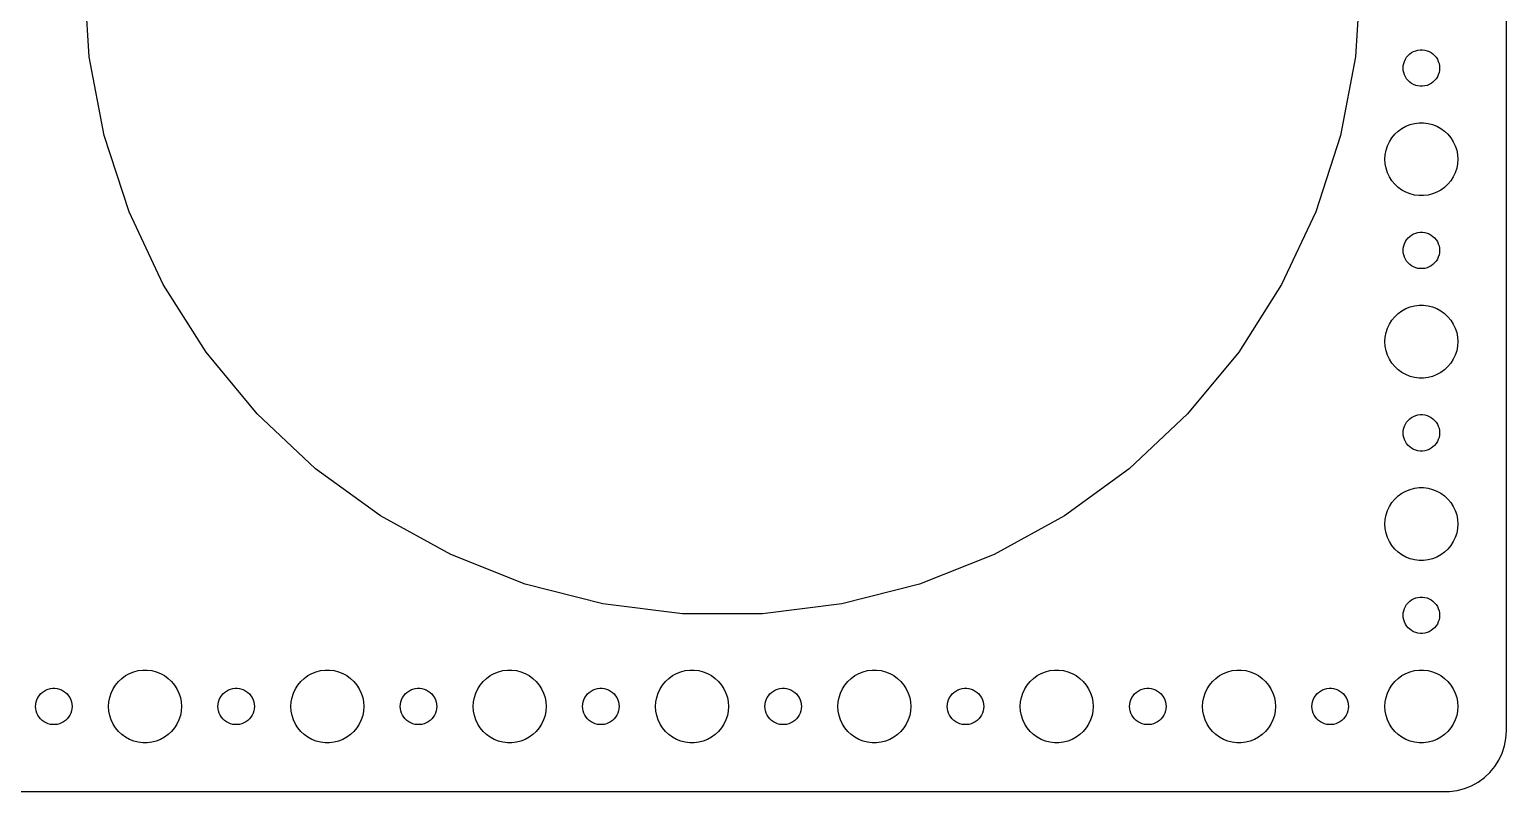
# Model space of a CAD drawing. Header units: metres. Extents: x -120 to 120, y -67 to 67.
# Drawn here: x -2 to 119.5, y -67 to -4.3 of the extents above; entities that cross this region are included whole.
import ezdxf

# ---------------------------------------------------------------- set-up
doc = ezdxf.new("R2010")
doc.units = ezdxf.units.M

msp = doc.modelspace()

# ---------------------------------------------------------------- linework, layer by layer
for p, q in [((119.5, -62), (119.5, 62)), ((2.91397, -6.57999), (2.5, 0)), ((107.5, 0), (107.086, -6.57999)), ((111.861, -6.14275), (112.036, -6.07341)), ((112.036, -6.07341), (112.219, -6.02657)), ((112.219, -6.02657), (112.406, -6.00294)), ((112.406, -6.00294), (112.594, -6.00294)), ((112.594, -6.00294), (112.781, -6.02657)), ((112.781, -6.02657), (112.964, -6.07341)), ((112.964, -6.07341), (113.139, -6.14275)), ((4.14938, -13.0562), (2.91397, -6.57999)), ((107.086, -6.57999), (105.851, -13.0562)), ((111.012, -7.312), (111.047, -7.12695)), ((111.047, -7.12695), (111.105, -6.9478)), ((111.105, -6.9478), (111.186, -6.77736)), ((111.186, -6.77736), (111.286, -6.61832)), ((111.286, -6.61832), (111.407, -6.47318)), ((111.407, -6.47318), (111.544, -6.34422)), ((111.544, -6.34422), (111.696, -6.23351)), ((111.696, -6.23351), (111.861, -6.14275)), ((113.139, -6.14275), (113.304, -6.23351)), ((113.304, -6.23351), (113.456, -6.34422)), ((113.456, -6.34422), (113.593, -6.47318)), ((113.593, -6.47318), (113.714, -6.61832)), ((113.714, -6.61832), (113.814, -6.77736)), ((113.814, -6.77736), (113.895, -6.9478)), ((113.895, -6.9478), (113.953, -7.12695)), ((113.953, -7.12695), (113.988, -7.312)), ((111, -7.5), (111.012, -7.312)), ((111.012, -7.68799), (111, -7.5)), ((111.047, -7.87303), (111.012, -7.68799)), ((111.105, -8.05219), (111.047, -7.87303)), ((111.186, -8.22263), (111.105, -8.05219)), ((111.286, -8.38167), (111.186, -8.22263)), ((111.407, -8.52681), (111.286, -8.38167)), ((113.714, -8.38167), (113.593, -8.52681)), ((113.814, -8.22263), (113.714, -8.38167)), ((113.895, -8.05219), (113.814, -8.22263)), ((113.953, -7.87303), (113.895, -8.05219)), ((113.988, -7.68799), (113.953, -7.87303)), ((113.988, -7.312), (114, -7.5)), ((114, -7.5), (113.988, -7.68799)), ((111.544, -8.65576), (111.407, -8.52681)), ((111.696, -8.76648), (111.544, -8.65576)), ((111.861, -8.85724), (111.696, -8.76648)), ((112.036, -8.92657), (111.861, -8.85724)), ((112.219, -8.97342), (112.036, -8.92657)), ((112.406, -8.99704), (112.219, -8.97342)), ((112.594, -8.99704), (112.406, -8.99704)), ((112.781, -8.97342), (112.594, -8.99704)), ((112.964, -8.92657), (112.781, -8.97342)), ((113.139, -8.85724), (112.964, -8.92657)), ((113.304, -8.76648), (113.139, -8.85724)), ((113.456, -8.65576), (113.304, -8.76648)), ((113.593, -8.52681), (113.456, -8.65576)), ((111.223, -12.2855), (111.573, -12.1468)), ((111.573, -12.1468), (111.938, -12.0531)), ((111.938, -12.0531), (112.312, -12.0059)), ((112.312, -12.0059), (112.688, -12.0059)), ((112.688, -12.0059), (113.062, -12.0531)), ((113.062, -12.0531), (113.427, -12.1468)), ((113.427, -12.1468), (113.777, -12.2855)), ((6.18672, -19.3265), (4.14938, -13.0562)), ((105.851, -13.0562), (103.813, -19.3265)), ((109.871, -13.5547), (110.073, -13.2366)), ((110.073, -13.2366), (110.313, -12.9464)), ((110.313, -12.9464), (110.588, -12.6884)), ((110.588, -12.6884), (110.893, -12.467)), ((110.893, -12.467), (111.223, -12.2855)), ((113.777, -12.2855), (114.107, -12.467)), ((114.107, -12.467), (114.412, -12.6884)), ((114.412, -12.6884), (114.687, -12.9464)), ((114.687, -12.9464), (114.927, -13.2366)), ((114.927, -13.2366), (115.129, -13.5547)), ((109.524, -14.624), (109.594, -14.2539)), ((109.594, -14.2539), (109.711, -13.8956)), ((109.711, -13.8956), (109.871, -13.5547)), ((115.129, -13.5547), (115.289, -13.8956)), ((115.289, -13.8956), (115.406, -14.2539)), ((115.406, -14.2539), (115.476, -14.624)), ((109.5, -15), (109.524, -14.624)), ((109.524, -15.376), (109.5, -15)), ((109.594, -15.7461), (109.524, -15.376)), ((109.711, -16.1044), (109.594, -15.7461)), ((115.406, -15.7461), (115.289, -16.1044)), ((115.476, -15.376), (115.406, -15.7461)), ((115.476, -14.624), (115.5, -15)), ((115.5, -15), (115.476, -15.376)), ((109.871, -16.4453), (109.711, -16.1044)), ((110.073, -16.7634), (109.871, -16.4453)), ((110.313, -17.0536), (110.073, -16.7634)), ((114.927, -16.7634), (114.687, -17.0536)), ((115.129, -16.4453), (114.927, -16.7634)), ((115.289, -16.1044), (115.129, -16.4453)), ((110.588, -17.3115), (110.313, -17.0536)), ((110.893, -17.533), (110.588, -17.3115)), ((111.223, -17.7145), (110.893, -17.533)), ((111.573, -17.8532), (111.223, -17.7145)), ((111.938, -17.9469), (111.573, -17.8532)), ((112.312, -17.9941), (111.938, -17.9469)), ((112.688, -17.9941), (112.312, -17.9941)), ((113.062, -17.9469), (112.688, -17.9941)), ((113.427, -17.8532), (113.062, -17.9469)), ((113.777, -17.7145), (113.427, -17.8532)), ((114.107, -17.533), (113.777, -17.7145)), ((114.412, -17.3115), (114.107, -17.533)), ((114.687, -17.0536), (114.412, -17.3115)), ((8.9939, -25.2921), (6.18672, -19.3265)), ((103.813, -19.3265), (101.006, -25.2921)), ((111.105, -21.9478), (111.186, -21.7774)), ((111.186, -21.7774), (111.286, -21.6183)), ((111.286, -21.6183), (111.407, -21.4732)), ((111.407, -21.4732), (111.544, -21.3442)), ((111.544, -21.3442), (111.696, -21.2335)), ((111.696, -21.2335), (111.861, -21.1427)), ((111.861, -21.1427), (112.036, -21.0734)), ((112.036, -21.0734), (112.219, -21.0266)), ((112.219, -21.0266), (112.406, -21.003)), ((112.406, -21.003), (112.594, -21.003)), ((112.594, -21.003), (112.781, -21.0266)), ((112.781, -21.0266), (112.964, -21.0734)), ((112.964, -21.0734), (113.139, -21.1427)), ((113.139, -21.1427), (113.304, -21.2335)), ((113.304, -21.2335), (113.456, -21.3442)), ((113.456, -21.3442), (113.593, -21.4732)), ((113.593, -21.4732), (113.714, -21.6183)), ((113.714, -21.6183), (113.814, -21.7774)), ((113.814, -21.7774), (113.895, -21.9478)), ((111, -22.5), (111.012, -22.312)), ((111.012, -22.688), (111, -22.5)), ((111.012, -22.312), (111.047, -22.127)), ((111.047, -22.873), (111.012, -22.688)), ((111.047, -22.127), (111.105, -21.9478)), ((111.105, -23.0522), (111.047, -22.873)), ((111.186, -23.2226), (111.105, -23.0522)), ((113.895, -23.0522), (113.814, -23.2226)), ((113.895, -21.9478), (113.953, -22.127)), ((113.953, -22.873), (113.895, -23.0522)), ((113.953, -22.127), (113.988, -22.312)), ((113.988, -22.688), (113.953, -22.873)), ((113.988, -22.312), (114, -22.5)), ((114, -22.5), (113.988, -22.688)), ((111.286, -23.3817), (111.186, -23.2226)), ((111.407, -23.5268), (111.286, -23.3817)), ((111.544, -23.6558), (111.407, -23.5268)), ((111.696, -23.7665), (111.544, -23.6558)), ((111.861, -23.8572), (111.696, -23.7665)), ((112.036, -23.9266), (111.861, -23.8572)), ((112.219, -23.9734), (112.036, -23.9266)), ((112.406, -23.997), (112.219, -23.9734)), ((112.594, -23.997), (112.406, -23.997)), ((112.781, -23.9734), (112.594, -23.997)), ((112.964, -23.9266), (112.781, -23.9734)), ((113.139, -23.8572), (112.964, -23.9266)), ((113.304, -23.7665), (113.139, -23.8572)), ((113.456, -23.6558), (113.304, -23.7665)), ((113.593, -23.5268), (113.456, -23.6558)), ((113.714, -23.3817), (113.593, -23.5268)), ((113.814, -23.2226), (113.714, -23.3817)), ((12.5266, -30.8587), (8.9939, -25.2921)), ((101.006, -25.2921), (97.4734, -30.8587)), ((110.313, -27.9464), (110.588, -27.6884)), ((110.588, -27.6884), (110.893, -27.467)), ((110.893, -27.467), (111.223, -27.2855)), ((111.223, -27.2855), (111.573, -27.1468)), ((111.573, -27.1468), (111.938, -27.0531)), ((111.938, -27.0531), (112.312, -27.0059)), ((112.312, -27.0059), (112.688, -27.0059)), ((112.688, -27.0059), (113.062, -27.0531)), ((113.062, -27.0531), (113.427, -27.1468)), ((113.427, -27.1468), (113.777, -27.2855)), ((113.777, -27.2855), (114.107, -27.467)), ((114.107, -27.467), (114.412, -27.6884)), ((114.412, -27.6884), (114.687, -27.9464)), ((109.594, -29.2539), (109.711, -28.8956)), ((109.711, -28.8956), (109.871, -28.5547)), ((109.871, -28.5547), (110.073, -28.2366)), ((110.073, -28.2366), (110.313, -27.9464)), ((114.687, -27.9464), (114.927, -28.2366)), ((114.927, -28.2366), (115.129, -28.5547)), ((115.129, -28.5547), (115.289, -28.8956)), ((115.289, -28.8956), (115.406, -29.2539)), ((109.5, -30), (109.524, -29.624)), ((109.524, -30.376), (109.5, -30)), ((109.524, -29.624), (109.594, -29.2539)), ((115.406, -29.2539), (115.476, -29.624)), ((115.476, -29.624), (115.5, -30)), ((115.5, -30), (115.476, -30.376)), ((16.7291, -35.9387), (12.5266, -30.8587)), ((97.4734, -30.8587), (93.2708, -35.9387)), ((109.594, -30.7461), (109.524, -30.376)), ((109.711, -31.1044), (109.594, -30.7461)), ((109.871, -31.4453), (109.711, -31.1044)), ((110.073, -31.7634), (109.871, -31.4453)), ((115.129, -31.4453), (114.927, -31.7634)), ((115.289, -31.1044), (115.129, -31.4453)), ((115.406, -30.7461), (115.289, -31.1044)), ((115.476, -30.376), (115.406, -30.7461)), ((110.313, -32.0536), (110.073, -31.7634)), ((110.588, -32.3115), (110.313, -32.0536)), ((110.893, -32.533), (110.588, -32.3115)), ((111.223, -32.7145), (110.893, -32.533)), ((111.573, -32.8532), (111.223, -32.7145)), ((113.777, -32.7145), (113.427, -32.8532)), ((114.107, -32.533), (113.777, -32.7145)), ((114.412, -32.3115), (114.107, -32.533)), ((114.687, -32.0536), (114.412, -32.3115)), ((114.927, -31.7634), (114.687, -32.0536)), ((111.938, -32.9469), (111.573, -32.8532)), ((112.312, -32.9941), (111.938, -32.9469)), ((112.688, -32.9941), (112.312, -32.9941)), ((113.062, -32.9469), (112.688, -32.9941)), ((113.427, -32.8532), (113.062, -32.9469)), ((21.5352, -40.4519), (16.7291, -35.9387)), ((93.2708, -35.9387), (88.4648, -40.4519)), ((111.407, -36.4732), (111.544, -36.3442)), ((111.544, -36.3442), (111.696, -36.2335)), ((111.696, -36.2335), (111.861, -36.1428)), ((111.861, -36.1428), (112.036, -36.0734)), ((112.036, -36.0734), (112.219, -36.0266)), ((112.219, -36.0266), (112.406, -36.003)), ((112.406, -36.003), (112.594, -36.003)), ((112.594, -36.003), (112.781, -36.0266)), ((112.781, -36.0266), (112.964, -36.0734)), ((112.964, -36.0734), (113.139, -36.1428)), ((113.139, -36.1428), (113.304, -36.2335)), ((113.304, -36.2335), (113.456, -36.3442)), ((113.456, -36.3442), (113.593, -36.4732)), ((111, -37.5), (111.012, -37.312)), ((111.012, -37.688), (111, -37.5)), ((111.012, -37.312), (111.047, -37.127)), ((111.047, -37.127), (111.105, -36.9478)), ((111.105, -36.9478), (111.186, -36.7774)), ((111.186, -36.7774), (111.286, -36.6183)), ((111.286, -36.6183), (111.407, -36.4732)), ((113.593, -36.4732), (113.714, -36.6183)), ((113.714, -36.6183), (113.814, -36.7774)), ((113.814, -36.7774), (113.895, -36.9478)), ((113.895, -36.9478), (113.953, -37.127)), ((113.953, -37.127), (113.988, -37.312)), ((113.988, -37.312), (114, -37.5)), ((114, -37.5), (113.988, -37.688)), ((111.047, -37.873), (111.012, -37.688)), ((111.105, -38.0522), (111.047, -37.873)), ((111.186, -38.2226), (111.105, -38.0522)), ((111.286, -38.3817), (111.186, -38.2226)), ((111.407, -38.5268), (111.286, -38.3817)), ((111.544, -38.6558), (111.407, -38.5268)), ((111.696, -38.7665), (111.544, -38.6558)), ((111.861, -38.8572), (111.696, -38.7665)), ((112.036, -38.9266), (111.861, -38.8572)), ((113.139, -38.8572), (112.964, -38.9266)), ((113.304, -38.7665), (113.139, -38.8572)), ((113.456, -38.6558), (113.304, -38.7665)), ((113.593, -38.5268), (113.456, -38.6558)), ((113.714, -38.3817), (113.593, -38.5268)), ((113.814, -38.2226), (113.714, -38.3817)), ((113.895, -38.0522), (113.814, -38.2226)), ((113.953, -37.873), (113.895, -38.0522)), ((113.988, -37.688), (113.953, -37.873)), ((112.219, -38.9734), (112.036, -38.9266)), ((112.406, -38.997), (112.219, -38.9734)), ((112.594, -38.997), (112.406, -38.997)), ((112.781, -38.9734), (112.594, -38.997)), ((112.964, -38.9266), (112.781, -38.9734)), ((26.8691, -44.3272), (21.5352, -40.4519)), ((88.4648, -40.4519), (83.1309, -44.3272)), ((110.588, -42.6885), (110.893, -42.467)), ((110.893, -42.467), (111.223, -42.2855)), ((111.223, -42.2855), (111.573, -42.1468)), ((111.573, -42.1468), (111.938, -42.0531)), ((111.938, -42.0531), (112.312, -42.0059)), ((112.312, -42.0059), (112.688, -42.0059)), ((112.688, -42.0059), (113.062, -42.0531)), ((113.062, -42.0531), (113.427, -42.1468)), ((113.427, -42.1468), (113.777, -42.2855)), ((113.777, -42.2855), (114.107, -42.467)), ((114.107, -42.467), (114.412, -42.6885)), ((109.711, -43.8956), (109.871, -43.5547)), ((109.871, -43.5547), (110.073, -43.2366)), ((110.073, -43.2366), (110.313, -42.9464)), ((110.313, -42.9464), (110.588, -42.6885)), ((114.412, -42.6885), (114.687, -42.9464)), ((114.687, -42.9464), (114.927, -43.2366)), ((114.927, -43.2366), (115.129, -43.5547)), ((115.129, -43.5547), (115.289, -43.8956)), ((32.6466, -47.5034), (26.8691, -44.3272)), ((83.1309, -44.3272), (77.3534, -47.5034)), ((109.5, -45), (109.524, -44.624)), ((109.524, -44.624), (109.594, -44.2539)), ((109.594, -44.2539), (109.711, -43.8956)), ((115.289, -43.8956), (115.406, -44.2539)), ((115.406, -44.2539), (115.476, -44.624)), ((115.476, -44.624), (115.5, -45)), ((109.524, -45.376), (109.5, -45)), ((109.594, -45.7461), (109.524, -45.376)), ((109.711, -46.1044), (109.594, -45.7461)), ((109.871, -46.4453), (109.711, -46.1044)), ((115.289, -46.1044), (115.129, -46.4453)), ((115.406, -45.7461), (115.289, -46.1044)), ((115.476, -45.376), (115.406, -45.7461)), ((115.5, -45), (115.476, -45.376)), ((110.073, -46.7634), (109.871, -46.4453)), ((110.313, -47.0536), (110.073, -46.7634)), ((110.588, -47.3115), (110.313, -47.0536)), ((110.893, -47.533), (110.588, -47.3115)), ((114.412, -47.3115), (114.107, -47.533)), ((114.687, -47.0536), (114.412, -47.3115)), ((114.927, -46.7634), (114.687, -47.0536)), ((115.129, -46.4453), (114.927, -46.7634)), ((38.7766, -49.9305), (32.6466, -47.5034)), ((77.3534, -47.5034), (71.2234, -49.9305)), ((111.223, -47.7145), (110.893, -47.533)), ((111.573, -47.8532), (111.223, -47.7145)), ((111.938, -47.9469), (111.573, -47.8532)), ((112.312, -47.9941), (111.938, -47.9469)), ((112.688, -47.9941), (112.312, -47.9941)), ((113.062, -47.9469), (112.688, -47.9941)), ((113.427, -47.8532), (113.062, -47.9469)), ((113.777, -47.7145), (113.427, -47.8532)), ((114.107, -47.533), (113.777, -47.7145)), ((45.1625, -51.5701), (38.7766, -49.9305)), ((71.2234, -49.9305), (64.8375, -51.5701)), ((112.036, -51.0734), (112.219, -51.0266)), ((112.219, -51.0266), (112.406, -51.003)), ((112.406, -51.003), (112.594, -51.003)), ((112.594, -51.003), (112.781, -51.0266)), ((112.781, -51.0266), (112.964, -51.0734)), ((51.7035, -52.3964), (45.1625, -51.5701)), ((64.8375, -51.5701), (58.2965, -52.3964)), ((111.012, -52.312), (111.047, -52.127)), ((111.047, -52.127), (111.105, -51.9478)), ((111.105, -51.9478), (111.186, -51.7774)), ((111.186, -51.7774), (111.286, -51.6183)), ((111.286, -51.6183), (111.407, -51.4732)), ((111.407, -51.4732), (111.544, -51.3442)), ((111.544, -51.3442), (111.696, -51.2335)), ((111.696, -51.2335), (111.861, -51.1428)), ((111.861, -51.1428), (112.036, -51.0734)), ((112.964, -51.0734), (113.139, -51.1428)), ((113.139, -51.1428), (113.304, -51.2335)), ((113.304, -51.2335), (113.456, -51.3442)), ((113.456, -51.3442), (113.593, -51.4732)), ((113.593, -51.4732), (113.714, -51.6183)), ((113.714, -51.6183), (113.814, -51.7774)), ((113.814, -51.7774), (113.895, -51.9478)), ((113.895, -51.9478), (113.953, -52.127)), ((113.953, -52.127), (113.988, -52.312)), ((58.2965, -52.3964), (51.7035, -52.3964)), ((111, -52.5), (111.012, -52.312)), ((111.012, -52.688), (111, -52.5)), ((111.047, -52.873), (111.012, -52.688)), ((111.105, -53.0522), (111.047, -52.873)), ((111.186, -53.2226), (111.105, -53.0522)), ((111.286, -53.3817), (111.186, -53.2226)), ((111.407, -53.5268), (111.286, -53.3817)), ((113.714, -53.3817), (113.593, -53.5268)), ((113.814, -53.2226), (113.714, -53.3817)), ((113.895, -53.0522), (113.814, -53.2226)), ((113.953, -52.873), (113.895, -53.0522)), ((113.988, -52.688), (113.953, -52.873)), ((113.988, -52.312), (114, -52.5)), ((114, -52.5), (113.988, -52.688)), ((111.544, -53.6558), (111.407, -53.5268)), ((111.696, -53.7665), (111.544, -53.6558)), ((111.861, -53.8572), (111.696, -53.7665)), ((112.036, -53.9266), (111.861, -53.8572)), ((112.219, -53.9734), (112.036, -53.9266)), ((112.406, -53.997), (112.219, -53.9734)), ((112.594, -53.997), (112.406, -53.997)), ((112.781, -53.9734), (112.594, -53.997)), ((112.964, -53.9266), (112.781, -53.9734)), ((113.139, -53.8572), (112.964, -53.9266)), ((113.304, -53.7665), (113.139, -53.8572)), ((113.456, -53.6558), (113.304, -53.7665)), ((113.593, -53.5268), (113.456, -53.6558)), ((6.57294, -57.1468), (6.93785, -57.0531)), ((6.93785, -57.0531), (7.31161, -57.0059)), ((7.31161, -57.0059), (7.68837, -57.0059)), ((7.68837, -57.0059), (8.06213, -57.0531)), ((8.06213, -57.0531), (8.42705, -57.1468)), ((21.5729, -57.1468), (21.9379, -57.0531)), ((21.9379, -57.0531), (22.3116, -57.0059)), ((22.3116, -57.0059), (22.6884, -57.0059)), ((22.6884, -57.0059), (23.0621, -57.0531)), ((23.0621, -57.0531), (23.427, -57.1468)), ((36.5729, -57.1468), (36.9379, -57.0531)), ((36.9379, -57.0531), (37.3116, -57.0059)), ((37.3116, -57.0059), (37.6884, -57.0059)), ((37.6884, -57.0059), (38.0621, -57.0531)), ((38.0621, -57.0531), (38.427, -57.1468)), ((51.5729, -57.1468), (51.9379, -57.0531)), ((51.9379, -57.0531), (52.3116, -57.0059)), ((52.3116, -57.0059), (52.6884, -57.0059)), ((52.6884, -57.0059), (53.0621, -57.0531)), ((53.0621, -57.0531), (53.427, -57.1468)), ((66.573, -57.1468), (66.9379, -57.0531)), ((66.9379, -57.0531), (67.3116, -57.0059)), ((67.3116, -57.0059), (67.6884, -57.0059)), ((67.6884, -57.0059), (68.0621, -57.0531)), ((68.0621, -57.0531), (68.427, -57.1468)), ((81.573, -57.1468), (81.9379, -57.0531)), ((81.9379, -57.0531), (82.3116, -57.0059)), ((82.3116, -57.0059), (82.6884, -57.0059)), ((82.6884, -57.0059), (83.0621, -57.0531)), ((83.0621, -57.0531), (83.427, -57.1468)), ((96.573, -57.1468), (96.9379, -57.0531)), ((96.9379, -57.0531), (97.3116, -57.0059)), ((97.3116, -57.0059), (97.6884, -57.0059)), ((97.6884, -57.0059), (98.0621, -57.0531)), ((98.0621, -57.0531), (98.427, -57.1468)), ((111.573, -57.1468), (111.938, -57.0531)), ((111.938, -57.0531), (112.312, -57.0059)), ((112.312, -57.0059), (112.688, -57.0059)), ((112.688, -57.0059), (113.062, -57.0531)), ((113.062, -57.0531), (113.427, -57.1468)), ((4.87108, -58.5547), (5.07294, -58.2366)), ((5.07294, -58.2366), (5.31308, -57.9464)), ((5.31308, -57.9464), (5.58772, -57.6885)), ((5.58772, -57.6885), (5.89252, -57.467)), ((5.89252, -57.467), (6.22266, -57.2855)), ((6.22266, -57.2855), (6.57294, -57.1468)), ((8.42705, -57.1468), (8.77733, -57.2855)), ((8.77733, -57.2855), (9.10747, -57.467)), ((9.10747, -57.467), (9.41226, -57.6885)), ((9.41226, -57.6885), (9.6869, -57.9464)), ((9.6869, -57.9464), (9.92705, -58.2366)), ((9.92705, -58.2366), (10.1289, -58.5547)), ((19.8711, -58.5547), (20.0729, -58.2366)), ((20.0729, -58.2366), (20.3131, -57.9464)), ((20.3131, -57.9464), (20.5877, -57.6885)), ((20.5877, -57.6885), (20.8925, -57.467)), ((20.8925, -57.467), (21.2227, -57.2855)), ((21.2227, -57.2855), (21.5729, -57.1468)), ((23.427, -57.1468), (23.7773, -57.2855)), ((23.7773, -57.2855), (24.1075, -57.467)), ((24.1075, -57.467), (24.4123, -57.6885)), ((24.4123, -57.6885), (24.6869, -57.9464)), ((24.6869, -57.9464), (24.927, -58.2366)), ((24.927, -58.2366), (25.1289, -58.5547)), ((34.8711, -58.5547), (35.0729, -58.2366)), ((35.0729, -58.2366), (35.3131, -57.9464)), ((35.3131, -57.9464), (35.5877, -57.6885)), ((35.5877, -57.6885), (35.8925, -57.467)), ((35.8925, -57.467), (36.2227, -57.2855)), ((36.2227, -57.2855), (36.5729, -57.1468)), ((38.427, -57.1468), (38.7773, -57.2855)), ((38.7773, -57.2855), (39.1075, -57.467)), ((39.1075, -57.467), (39.4123, -57.6885)), ((39.4123, -57.6885), (39.6869, -57.9464)), ((39.6869, -57.9464), (39.927, -58.2366)), ((39.927, -58.2366), (40.1289, -58.5547)), ((49.8711, -58.5547), (50.0729, -58.2366)), ((50.0729, -58.2366), (50.3131, -57.9464)), ((50.3131, -57.9464), (50.5877, -57.6885)), ((50.5877, -57.6885), (50.8925, -57.467)), ((50.8925, -57.467), (51.2227, -57.2855)), ((51.2227, -57.2855), (51.5729, -57.1468)), ((53.427, -57.1468), (53.7773, -57.2855)), ((53.7773, -57.2855), (54.1075, -57.467)), ((54.1075, -57.467), (54.4123, -57.6885)), ((54.4123, -57.6885), (54.6869, -57.9464)), ((54.6869, -57.9464), (54.927, -58.2366)), ((54.927, -58.2366), (55.1289, -58.5547)), ((64.8711, -58.5547), (65.073, -58.2366)), ((65.073, -58.2366), (65.3131, -57.9464)), ((65.3131, -57.9464), (65.5877, -57.6885)), ((65.5877, -57.6885), (65.8925, -57.467)), ((65.8925, -57.467), (66.2227, -57.2855)), ((66.2227, -57.2855), (66.573, -57.1468)), ((68.427, -57.1468), (68.7773, -57.2855)), ((68.7773, -57.2855), (69.1075, -57.467)), ((69.1075, -57.467), (69.4123, -57.6885)), ((69.4123, -57.6885), (69.6869, -57.9464)), ((69.6869, -57.9464), (69.927, -58.2366)), ((69.927, -58.2366), (70.1289, -58.5547)), ((79.8711, -58.5547), (80.073, -58.2366)), ((80.073, -58.2366), (80.3131, -57.9464)), ((80.3131, -57.9464), (80.5877, -57.6885)), ((80.5877, -57.6885), (80.8925, -57.467)), ((80.8925, -57.467), (81.2227, -57.2855)), ((81.2227, -57.2855), (81.573, -57.1468)), ((83.427, -57.1468), (83.7773, -57.2855)), ((83.7773, -57.2855), (84.1075, -57.467)), ((84.1075, -57.467), (84.4123, -57.6885)), ((84.4123, -57.6885), (84.6869, -57.9464)), ((84.6869, -57.9464), (84.927, -58.2366)), ((84.927, -58.2366), (85.1289, -58.5547)), ((94.8711, -58.5547), (95.073, -58.2366)), ((95.073, -58.2366), (95.3131, -57.9464)), ((95.3131, -57.9464), (95.5877, -57.6885)), ((95.5877, -57.6885), (95.8925, -57.467)), ((95.8925, -57.467), (96.2227, -57.2855)), ((96.2227, -57.2855), (96.573, -57.1468)), ((98.427, -57.1468), (98.7773, -57.2855)), ((98.7773, -57.2855), (99.1075, -57.467)), ((99.1075, -57.467), (99.4123, -57.6885)), ((99.4123, -57.6885), (99.6869, -57.9464)), ((99.6869, -57.9464), (99.927, -58.2366)), ((99.927, -58.2366), (100.129, -58.5547)), ((109.871, -58.5547), (110.073, -58.2366)), ((110.073, -58.2366), (110.313, -57.9464)), ((110.313, -57.9464), (110.588, -57.6885)), ((110.588, -57.6885), (110.893, -57.467)), ((110.893, -57.467), (111.223, -57.2855)), ((111.223, -57.2855), (111.573, -57.1468)), ((113.427, -57.1468), (113.777, -57.2855)), ((113.777, -57.2855), (114.107, -57.467)), ((114.107, -57.467), (114.412, -57.6885)), ((114.412, -57.6885), (114.687, -57.9464)), ((114.687, -57.9464), (114.927, -58.2366)), ((114.927, -58.2366), (115.129, -58.5547)), ((-1.45287, -59.627), (-1.39465, -59.4478)), ((-1.39465, -59.4478), (-1.31445, -59.2774)), ((-1.31445, -59.2774), (-1.21352, -59.1183)), ((-1.21352, -59.1183), (-1.09344, -58.9732)), ((-1.09344, -58.9732), (-0.95613, -58.8442)), ((-0.95613, -58.8442), (-0.80373, -58.7335)), ((-0.80373, -58.7335), (-0.63866, -58.6428)), ((-0.63866, -58.6428), (-0.46352, -58.5734)), ((-0.46352, -58.5734), (-0.28107, -58.5266)), ((-0.28107, -58.5266), (-0.09418, -58.503)), ((-0.09418, -58.503), (0.09418, -58.503)), ((0.09418, -58.503), (0.28107, -58.5266)), ((0.28107, -58.5266), (0.46352, -58.5734)), ((0.46352, -58.5734), (0.63866, -58.6428)), ((0.63866, -58.6428), (0.80373, -58.7335)), ((0.80373, -58.7335), (0.95613, -58.8442)), ((0.95613, -58.8442), (1.09344, -58.9732)), ((1.09344, -58.9732), (1.21352, -59.1183)), ((1.21352, -59.1183), (1.31445, -59.2774)), ((1.31445, -59.2774), (1.39465, -59.4478)), ((1.39465, -59.4478), (1.45287, -59.627)), ((4.52365, -59.624), (4.59424, -59.2539)), ((4.59424, -59.2539), (4.71066, -58.8956)), ((4.71066, -58.8956), (4.87108, -58.5547)), ((10.1289, -58.5547), (10.2893, -58.8956)), ((10.2893, -58.8956), (10.4057, -59.2539)), ((10.4057, -59.2539), (10.4763, -59.624)), ((13.5471, -59.627), (13.6053, -59.4478)), ((13.6053, -59.4478), (13.6855, -59.2774)), ((13.6855, -59.2774), (13.7865, -59.1183)), ((13.7865, -59.1183), (13.9065, -58.9732)), ((13.9065, -58.9732), (14.0439, -58.8442)), ((14.0439, -58.8442), (14.1963, -58.7335)), ((14.1963, -58.7335), (14.3613, -58.6428)), ((14.3613, -58.6428), (14.5365, -58.5734)), ((14.5365, -58.5734), (14.7189, -58.5266)), ((14.7189, -58.5266), (14.9058, -58.503)), ((14.9058, -58.503), (15.0942, -58.503)), ((15.0942, -58.503), (15.2811, -58.5266)), ((15.2811, -58.5266), (15.4635, -58.5734)), ((15.4635, -58.5734), (15.6387, -58.6428)), ((15.6387, -58.6428), (15.8037, -58.7335)), ((15.8037, -58.7335), (15.9561, -58.8442)), ((15.9561, -58.8442), (16.0934, -58.9732)), ((16.0934, -58.9732), (16.2135, -59.1183)), ((16.2135, -59.1183), (16.3145, -59.2774)), ((16.3145, -59.2774), (16.3947, -59.4478)), ((16.3947, -59.4478), (16.4529, -59.627)), ((19.5237, -59.624), (19.5942, -59.2539)), ((19.5942, -59.2539), (19.7107, -58.8956)), ((19.7107, -58.8956), (19.8711, -58.5547)), ((25.1289, -58.5547), (25.2893, -58.8956)), ((25.2893, -58.8956), (25.4057, -59.2539)), ((25.4057, -59.2539), (25.4763, -59.624)), ((28.5471, -59.627), (28.6053, -59.4478)), ((28.6053, -59.4478), (28.6855, -59.2774)), ((28.6855, -59.2774), (28.7865, -59.1183)), ((28.7865, -59.1183), (28.9065, -58.9732)), ((28.9065, -58.9732), (29.0439, -58.8442)), ((29.0439, -58.8442), (29.1963, -58.7335)), ((29.1963, -58.7335), (29.3613, -58.6428)), ((29.3613, -58.6428), (29.5365, -58.5734)), ((29.5365, -58.5734), (29.7189, -58.5266)), ((29.7189, -58.5266), (29.9058, -58.503)), ((29.9058, -58.503), (30.0942, -58.503)), ((30.0942, -58.503), (30.2811, -58.5266)), ((30.2811, -58.5266), (30.4635, -58.5734)), ((30.4635, -58.5734), (30.6387, -58.6428)), ((30.6387, -58.6428), (30.8037, -58.7335)), ((30.8037, -58.7335), (30.9561, -58.8442)), ((30.9561, -58.8442), (31.0934, -58.9732)), ((31.0934, -58.9732), (31.2135, -59.1183)), ((31.2135, -59.1183), (31.3145, -59.2774)), ((31.3145, -59.2774), (31.3947, -59.4478)), ((31.3947, -59.4478), (31.4529, -59.627)), ((34.5237, -59.624), (34.5942, -59.2539)), ((34.5942, -59.2539), (34.7107, -58.8956)), ((34.7107, -58.8956), (34.8711, -58.5547)), ((40.1289, -58.5547), (40.2893, -58.8956)), ((40.2893, -58.8956), (40.4057, -59.2539)), ((40.4057, -59.2539), (40.4763, -59.624)), ((43.5471, -59.627), (43.6053, -59.4478)), ((43.6053, -59.4478), (43.6855, -59.2774)), ((43.6855, -59.2774), (43.7865, -59.1183)), ((43.7865, -59.1183), (43.9065, -58.9732)), ((43.9065, -58.9732), (44.0439, -58.8442)), ((44.0439, -58.8442), (44.1963, -58.7335)), ((44.1963, -58.7335), (44.3613, -58.6428)), ((44.3613, -58.6428), (44.5365, -58.5734)), ((44.5365, -58.5734), (44.7189, -58.5266)), ((44.7189, -58.5266), (44.9058, -58.503)), ((44.9058, -58.503), (45.0942, -58.503)), ((45.0942, -58.503), (45.2811, -58.5266)), ((45.2811, -58.5266), (45.4635, -58.5734)), ((45.4635, -58.5734), (45.6387, -58.6428)), ((45.6387, -58.6428), (45.8037, -58.7335)), ((45.8037, -58.7335), (45.9561, -58.8442)), ((45.9561, -58.8442), (46.0934, -58.9732)), ((46.0934, -58.9732), (46.2135, -59.1183)), ((46.2135, -59.1183), (46.3145, -59.2774)), ((46.3145, -59.2774), (46.3947, -59.4478)), ((46.3947, -59.4478), (46.4529, -59.627)), ((49.5237, -59.624), (49.5942, -59.2539)), ((49.5942, -59.2539), (49.7107, -58.8956)), ((49.7107, -58.8956), (49.8711, -58.5547)), ((55.1289, -58.5547), (55.2893, -58.8956)), ((55.2893, -58.8956), (55.4057, -59.2539)), ((55.4057, -59.2539), (55.4763, -59.624)), ((58.5471, -59.627), (58.6053, -59.4478)), ((58.6053, -59.4478), (58.6855, -59.2774)), ((58.6855, -59.2774), (58.7865, -59.1183)), ((58.7865, -59.1183), (58.9065, -58.9732)), ((58.9065, -58.9732), (59.0439, -58.8442)), ((59.0439, -58.8442), (59.1963, -58.7335)), ((59.1963, -58.7335), (59.3613, -58.6428)), ((59.3613, -58.6428), (59.5365, -58.5734)), ((59.5365, -58.5734), (59.7189, -58.5266)), ((59.7189, -58.5266), (59.9058, -58.503)), ((59.9058, -58.503), (60.0942, -58.503)), ((60.0942, -58.503), (60.2811, -58.5266)), ((60.2811, -58.5266), (60.4635, -58.5734)), ((60.4635, -58.5734), (60.6387, -58.6428)), ((60.6387, -58.6428), (60.8037, -58.7335)), ((60.8037, -58.7335), (60.9561, -58.8442)), ((60.9561, -58.8442), (61.0934, -58.9732)), ((61.0934, -58.9732), (61.2135, -59.1183)), ((61.2135, -59.1183), (61.3145, -59.2774)), ((61.3145, -59.2774), (61.3947, -59.4478)), ((61.3947, -59.4478), (61.4529, -59.627)), ((64.5237, -59.624), (64.5943, -59.2539)), ((64.5943, -59.2539), (64.7107, -58.8956)), ((64.7107, -58.8956), (64.8711, -58.5547)), ((70.1289, -58.5547), (70.2893, -58.8956)), ((70.2893, -58.8956), (70.4057, -59.2539)), ((70.4057, -59.2539), (70.4763, -59.624)), ((73.5471, -59.627), (73.6053, -59.4478)), ((73.6053, -59.4478), (73.6855, -59.2774)), ((73.6855, -59.2774), (73.7865, -59.1183)), ((73.7865, -59.1183), (73.9065, -58.9732)), ((73.9065, -58.9732), (74.0439, -58.8442)), ((74.0439, -58.8442), (74.1963, -58.7335)), ((74.1963, -58.7335), (74.3613, -58.6428)), ((74.3613, -58.6428), (74.5365, -58.5734)), ((74.5365, -58.5734), (74.7189, -58.5266)), ((74.7189, -58.5266), (74.9058, -58.503)), ((74.9058, -58.503), (75.0942, -58.503)), ((75.0942, -58.503), (75.2811, -58.5266)), ((75.2811, -58.5266), (75.4635, -58.5734)), ((75.4635, -58.5734), (75.6387, -58.6428)), ((75.6387, -58.6428), (75.8037, -58.7335)), ((75.8037, -58.7335), (75.9561, -58.8442)), ((75.9561, -58.8442), (76.0934, -58.9732)), ((76.0934, -58.9732), (76.2135, -59.1183)), ((76.2135, -59.1183), (76.3145, -59.2774)), ((76.3145, -59.2774), (76.3947, -59.4478)), ((76.3947, -59.4478), (76.4529, -59.627)), ((79.5237, -59.624), (79.5943, -59.2539)), ((79.5943, -59.2539), (79.7107, -58.8956)), ((79.7107, -58.8956), (79.8711, -58.5547)), ((85.1289, -58.5547), (85.2893, -58.8956)), ((85.2893, -58.8956), (85.4057, -59.2539)), ((85.4057, -59.2539), (85.4763, -59.624)), ((88.5471, -59.627), (88.6053, -59.4478)), ((88.6053, -59.4478), (88.6855, -59.2774)), ((88.6855, -59.2774), (88.7865, -59.1183)), ((88.7865, -59.1183), (88.9065, -58.9732)), ((88.9065, -58.9732), (89.0439, -58.8442)), ((89.0439, -58.8442), (89.1963, -58.7335)), ((89.1963, -58.7335), (89.3613, -58.6428)), ((89.3613, -58.6428), (89.5365, -58.5734)), ((89.5365, -58.5734), (89.7189, -58.5266)), ((89.7189, -58.5266), (89.9058, -58.503)), ((89.9058, -58.503), (90.0942, -58.503)), ((90.0942, -58.503), (90.2811, -58.5266)), ((90.2811, -58.5266), (90.4635, -58.5734)), ((90.4635, -58.5734), (90.6387, -58.6428)), ((90.6387, -58.6428), (90.8037, -58.7335)), ((90.8037, -58.7335), (90.9561, -58.8442)), ((90.9561, -58.8442), (91.0934, -58.9732)), ((91.0934, -58.9732), (91.2135, -59.1183)), ((91.2135, -59.1183), (91.3145, -59.2774)), ((91.3145, -59.2774), (91.3947, -59.4478)), ((91.3947, -59.4478), (91.4529, -59.627)), ((94.5237, -59.624), (94.5943, -59.2539)), ((94.5943, -59.2539), (94.7107, -58.8956)), ((94.7107, -58.8956), (94.8711, -58.5547)), ((100.129, -58.5547), (100.289, -58.8956)), ((100.289, -58.8956), (100.406, -59.2539)), ((100.406, -59.2539), (100.476, -59.624)), ((103.547, -59.627), (103.605, -59.4478)), ((103.605, -59.4478), (103.686, -59.2774)), ((103.686, -59.2774), (103.786, -59.1183)), ((103.786, -59.1183), (103.907, -58.9732)), ((103.907, -58.9732), (104.044, -58.8442)), ((104.044, -58.8442), (104.196, -58.7335)), ((104.196, -58.7335), (104.361, -58.6428)), ((104.361, -58.6428), (104.536, -58.5734)), ((104.536, -58.5734), (104.719, -58.5266)), ((104.719, -58.5266), (104.906, -58.503)), ((104.906, -58.503), (105.094, -58.503)), ((105.094, -58.503), (105.281, -58.5266)), ((105.281, -58.5266), (105.464, -58.5734)), ((105.464, -58.5734), (105.639, -58.6428)), ((105.639, -58.6428), (105.804, -58.7335)), ((105.804, -58.7335), (105.956, -58.8442)), ((105.956, -58.8442), (106.093, -58.9732)), ((106.093, -58.9732), (106.214, -59.1183)), ((106.214, -59.1183), (106.314, -59.2774)), ((106.314, -59.2774), (106.395, -59.4478)), ((106.395, -59.4478), (106.453, -59.627)), ((109.524, -59.624), (109.594, -59.2539)), ((109.594, -59.2539), (109.711, -58.8956)), ((109.711, -58.8956), (109.871, -58.5547)), ((115.129, -58.5547), (115.289, -58.8956)), ((115.289, -58.8956), (115.406, -59.2539)), ((115.406, -59.2539), (115.476, -59.624)), ((-1.5, -60), (-1.48816, -59.812)), ((-1.48816, -60.188), (-1.5, -60)), ((-1.48816, -59.812), (-1.45287, -59.627)), ((-1.45287, -60.373), (-1.48816, -60.188)), ((-1.39465, -60.5522), (-1.45287, -60.373)), ((-1.31445, -60.7226), (-1.39465, -60.5522)), ((-1.21352, -60.8817), (-1.31445, -60.7226)), ((1.31445, -60.7226), (1.21352, -60.8817)), ((1.39465, -60.5522), (1.31445, -60.7226)), ((1.45287, -60.373), (1.39465, -60.5522)), ((1.45287, -59.627), (1.48816, -59.812)), ((1.48816, -60.188), (1.45287, -60.373)), ((1.48816, -59.812), (1.5, -60)), ((1.5, -60), (1.48816, -60.188)), ((4.5, -60), (4.52365, -59.624)), ((4.52365, -60.376), (4.5, -60)), ((4.59424, -60.7461), (4.52365, -60.376)), ((4.71066, -61.1044), (4.59424, -60.7461)), ((10.4057, -60.7461), (10.2893, -61.1044)), ((10.4763, -60.376), (10.4057, -60.7461)), ((10.4763, -59.624), (10.5, -60)), ((10.5, -60), (10.4763, -60.376)), ((13.5, -60), (13.5118, -59.812)), ((13.5118, -60.188), (13.5, -60)), ((13.5118, -59.812), (13.5471, -59.627)), ((13.5471, -60.373), (13.5118, -60.188)), ((13.6053, -60.5522), (13.5471, -60.373)), ((13.6855, -60.7226), (13.6053, -60.5522)), ((13.7865, -60.8817), (13.6855, -60.7226)), ((16.3145, -60.7226), (16.2135, -60.8817)), ((16.3947, -60.5522), (16.3145, -60.7226)), ((16.4529, -60.373), (16.3947, -60.5522)), ((16.4529, -59.627), (16.4882, -59.812)), ((16.4882, -60.188), (16.4529, -60.373)), ((16.4882, -59.812), (16.5, -60)), ((16.5, -60), (16.4882, -60.188)), ((19.5, -60), (19.5237, -59.624)), ((19.5237, -60.376), (19.5, -60)), ((19.5942, -60.7461), (19.5237, -60.376)), ((19.7107, -61.1044), (19.5942, -60.7461)), ((25.4057, -60.7461), (25.2893, -61.1044)), ((25.4763, -60.376), (25.4057, -60.7461)), ((25.4763, -59.624), (25.5, -60)), ((25.5, -60), (25.4763, -60.376)), ((28.5, -60), (28.5118, -59.812)), ((28.5118, -60.188), (28.5, -60)), ((28.5118, -59.812), (28.5471, -59.627)), ((28.5471, -60.373), (28.5118, -60.188)), ((28.6053, -60.5522), (28.5471, -60.373)), ((28.6855, -60.7226), (28.6053, -60.5522)), ((28.7865, -60.8817), (28.6855, -60.7226)), ((31.3145, -60.7226), (31.2135, -60.8817)), ((31.3947, -60.5522), (31.3145, -60.7226)), ((31.4529, -60.373), (31.3947, -60.5522)), ((31.4529, -59.627), (31.4882, -59.812)), ((31.4882, -60.188), (31.4529, -60.373)), ((31.4882, -59.812), (31.5, -60)), ((31.5, -60), (31.4882, -60.188)), ((34.5, -60), (34.5237, -59.624)), ((34.5237, -60.376), (34.5, -60)), ((34.5942, -60.7461), (34.5237, -60.376)), ((34.7107, -61.1044), (34.5942, -60.7461)), ((40.4057, -60.7461), (40.2893, -61.1044)), ((40.4763, -60.376), (40.4057, -60.7461)), ((40.4763, -59.624), (40.5, -60)), ((40.5, -60), (40.4763, -60.376)), ((43.5, -60), (43.5118, -59.812)), ((43.5118, -60.188), (43.5, -60)), ((43.5118, -59.812), (43.5471, -59.627)), ((43.5471, -60.373), (43.5118, -60.188)), ((43.6053, -60.5522), (43.5471, -60.373)), ((43.6855, -60.7226), (43.6053, -60.5522)), ((43.7865, -60.8817), (43.6855, -60.7226)), ((46.3145, -60.7226), (46.2135, -60.8817)), ((46.3947, -60.5522), (46.3145, -60.7226)), ((46.4529, -60.373), (46.3947, -60.5522)), ((46.4529, -59.627), (46.4882, -59.812)), ((46.4882, -60.188), (46.4529, -60.373)), ((46.4882, -59.812), (46.5, -60)), ((46.5, -60), (46.4882, -60.188)), ((49.5, -60), (49.5237, -59.624)), ((49.5237, -60.376), (49.5, -60)), ((49.5942, -60.7461), (49.5237, -60.376)), ((49.7107, -61.1044), (49.5942, -60.7461)), ((55.4057, -60.7461), (55.2893, -61.1044)), ((55.4763, -60.376), (55.4057, -60.7461)), ((55.4763, -59.624), (55.5, -60)), ((55.5, -60), (55.4763, -60.376)), ((58.5, -60), (58.5118, -59.812)), ((58.5118, -60.188), (58.5, -60)), ((58.5118, -59.812), (58.5471, -59.627)), ((58.5471, -60.373), (58.5118, -60.188)), ((58.6053, -60.5522), (58.5471, -60.373)), ((58.6855, -60.7226), (58.6053, -60.5522)), ((58.7865, -60.8817), (58.6855, -60.7226)), ((61.3145, -60.7226), (61.2135, -60.8817)), ((61.3947, -60.5522), (61.3145, -60.7226)), ((61.4529, -60.373), (61.3947, -60.5522)), ((61.4529, -59.627), (61.4882, -59.812)), ((61.4882, -60.188), (61.4529, -60.373)), ((61.4882, -59.812), (61.5, -60)), ((61.5, -60), (61.4882, -60.188)), ((64.5, -60), (64.5237, -59.624)), ((64.5237, -60.376), (64.5, -60)), ((64.5943, -60.7461), (64.5237, -60.376)), ((64.7107, -61.1044), (64.5943, -60.7461)), ((70.4057, -60.7461), (70.2893, -61.1044)), ((70.4763, -60.376), (70.4057, -60.7461)), ((70.4763, -59.624), (70.5, -60)), ((70.5, -60), (70.4763, -60.376)), ((73.5, -60), (73.5118, -59.812)), ((73.5118, -60.188), (73.5, -60)), ((73.5118, -59.812), (73.5471, -59.627)), ((73.5471, -60.373), (73.5118, -60.188)), ((73.6053, -60.5522), (73.5471, -60.373)), ((73.6855, -60.7226), (73.6053, -60.5522)), ((73.7865, -60.8817), (73.6855, -60.7226)), ((76.3145, -60.7226), (76.2135, -60.8817)), ((76.3947, -60.5522), (76.3145, -60.7226)), ((76.4529, -60.373), (76.3947, -60.5522)), ((76.4529, -59.627), (76.4882, -59.812)), ((76.4882, -60.188), (76.4529, -60.373)), ((76.4882, -59.812), (76.5, -60)), ((76.5, -60), (76.4882, -60.188)), ((79.5, -60), (79.5237, -59.624)), ((79.5237, -60.376), (79.5, -60)), ((79.5943, -60.7461), (79.5237, -60.376)), ((79.7107, -61.1044), (79.5943, -60.7461)), ((85.4057, -60.7461), (85.2893, -61.1044)), ((85.4763, -60.376), (85.4057, -60.7461)), ((85.4763, -59.624), (85.5, -60)), ((85.5, -60), (85.4763, -60.376)), ((88.5, -60), (88.5118, -59.812)), ((88.5118, -60.188), (88.5, -60)), ((88.5118, -59.812), (88.5471, -59.627)), ((88.5471, -60.373), (88.5118, -60.188)), ((88.6053, -60.5522), (88.5471, -60.373)), ((88.6855, -60.7226), (88.6053, -60.5522)), ((88.7865, -60.8817), (88.6855, -60.7226)), ((91.3145, -60.7226), (91.2135, -60.8817)), ((91.3947, -60.5522), (91.3145, -60.7226)), ((91.4529, -60.373), (91.3947, -60.5522)), ((91.4529, -59.627), (91.4882, -59.812)), ((91.4882, -60.188), (91.4529, -60.373)), ((91.4882, -59.812), (91.5, -60)), ((91.5, -60), (91.4882, -60.188)), ((94.5, -60), (94.5237, -59.624)), ((94.5237, -60.376), (94.5, -60)), ((94.5943, -60.7461), (94.5237, -60.376)), ((94.7107, -61.1044), (94.5943, -60.7461)), ((100.406, -60.7461), (100.289, -61.1044)), ((100.476, -60.376), (100.406, -60.7461)), ((100.476, -59.624), (100.5, -60)), ((100.5, -60), (100.476, -60.376)), ((103.5, -60), (103.512, -59.812)), ((103.512, -60.188), (103.5, -60)), ((103.512, -59.812), (103.547, -59.627)), ((103.547, -60.373), (103.512, -60.188)), ((103.605, -60.5522), (103.547, -60.373)), ((103.686, -60.7226), (103.605, -60.5522)), ((103.786, -60.8817), (103.686, -60.7226)), ((106.314, -60.7226), (106.214, -60.8817)), ((106.395, -60.5522), (106.314, -60.7226)), ((106.453, -60.373), (106.395, -60.5522)), ((106.453, -59.627), (106.488, -59.812)), ((106.488, -60.188), (106.453, -60.373)), ((106.488, -59.812), (106.5, -60)), ((106.5, -60), (106.488, -60.188)), ((109.5, -60), (109.524, -59.624)), ((109.524, -60.376), (109.5, -60)), ((109.594, -60.7461), (109.524, -60.376)), ((109.711, -61.1044), (109.594, -60.7461)), ((115.406, -60.7461), (115.289, -61.1044)), ((115.476, -60.376), (115.406, -60.7461)), ((115.476, -59.624), (115.5, -60)), ((115.5, -60), (115.476, -60.376)), ((-1.09344, -61.0268), (-1.21352, -60.8817)), ((-0.95613, -61.1558), (-1.09344, -61.0268)), ((-0.80373, -61.2665), (-0.95613, -61.1558)), ((-0.63866, -61.3572), (-0.80373, -61.2665)), ((-0.46352, -61.4266), (-0.63866, -61.3572)), ((-0.28107, -61.4734), (-0.46352, -61.4266)), ((-0.09418, -61.497), (-0.28107, -61.4734)), ((0.09418, -61.497), (-0.09418, -61.497)), ((0.28107, -61.4734), (0.09418, -61.497)), ((0.46352, -61.4266), (0.28107, -61.4734)), ((0.63866, -61.3572), (0.46352, -61.4266)), ((0.80373, -61.2665), (0.63866, -61.3572)), ((0.95613, -61.1558), (0.80373, -61.2665)), ((1.09344, -61.0268), (0.95613, -61.1558)), ((1.21352, -60.8817), (1.09344, -61.0268)), ((4.87108, -61.4453), (4.71066, -61.1044)), ((5.07294, -61.7634), (4.87108, -61.4453)), ((5.31308, -62.0536), (5.07294, -61.7634)), ((9.92705, -61.7634), (9.6869, -62.0536)), ((10.1289, -61.4453), (9.92705, -61.7634)), ((10.2893, -61.1044), (10.1289, -61.4453)), ((13.9065, -61.0268), (13.7865, -60.8817)), ((14.0439, -61.1558), (13.9065, -61.0268)), ((14.1963, -61.2665), (14.0439, -61.1558)), ((14.3613, -61.3572), (14.1963, -61.2665)), ((14.5365, -61.4266), (14.3613, -61.3572)), ((14.7189, -61.4734), (14.5365, -61.4266)), ((14.9058, -61.497), (14.7189, -61.4734)), ((15.0942, -61.497), (14.9058, -61.497)), ((15.2811, -61.4734), (15.0942, -61.497)), ((15.4635, -61.4266), (15.2811, -61.4734)), ((15.6387, -61.3572), (15.4635, -61.4266)), ((15.8037, -61.2665), (15.6387, -61.3572)), ((15.9561, -61.1558), (15.8037, -61.2665)), ((16.0934, -61.0268), (15.9561, -61.1558)), ((16.2135, -60.8817), (16.0934, -61.0268)), ((19.8711, -61.4453), (19.7107, -61.1044)), ((20.0729, -61.7634), (19.8711, -61.4453)), ((20.3131, -62.0536), (20.0729, -61.7634)), ((24.927, -61.7634), (24.6869, -62.0536)), ((25.1289, -61.4453), (24.927, -61.7634)), ((25.2893, -61.1044), (25.1289, -61.4453)), ((28.9065, -61.0268), (28.7865, -60.8817)), ((29.0439, -61.1558), (28.9065, -61.0268)), ((29.1963, -61.2665), (29.0439, -61.1558)), ((29.3613, -61.3572), (29.1963, -61.2665)), ((29.5365, -61.4266), (29.3613, -61.3572)), ((29.7189, -61.4734), (29.5365, -61.4266)), ((29.9058, -61.497), (29.7189, -61.4734)), ((30.0942, -61.497), (29.9058, -61.497)), ((30.2811, -61.4734), (30.0942, -61.497)), ((30.4635, -61.4266), (30.2811, -61.4734)), ((30.6387, -61.3572), (30.4635, -61.4266)), ((30.8037, -61.2665), (30.6387, -61.3572)), ((30.9561, -61.1558), (30.8037, -61.2665)), ((31.0934, -61.0268), (30.9561, -61.1558)), ((31.2135, -60.8817), (31.0934, -61.0268)), ((34.8711, -61.4453), (34.7107, -61.1044)), ((35.0729, -61.7634), (34.8711, -61.4453)), ((35.3131, -62.0536), (35.0729, -61.7634)), ((39.927, -61.7634), (39.6869, -62.0536)), ((40.1289, -61.4453), (39.927, -61.7634)), ((40.2893, -61.1044), (40.1289, -61.4453)), ((43.9065, -61.0268), (43.7865, -60.8817)), ((44.0439, -61.1558), (43.9065, -61.0268)), ((44.1963, -61.2665), (44.0439, -61.1558)), ((44.3613, -61.3572), (44.1963, -61.2665)), ((44.5365, -61.4266), (44.3613, -61.3572)), ((44.7189, -61.4734), (44.5365, -61.4266)), ((44.9058, -61.497), (44.7189, -61.4734)), ((45.0942, -61.497), (44.9058, -61.497)), ((45.2811, -61.4734), (45.0942, -61.497)), ((45.4635, -61.4266), (45.2811, -61.4734)), ((45.6387, -61.3572), (45.4635, -61.4266)), ((45.8037, -61.2665), (45.6387, -61.3572)), ((45.9561, -61.1558), (45.8037, -61.2665)), ((46.0934, -61.0268), (45.9561, -61.1558)), ((46.2135, -60.8817), (46.0934, -61.0268)), ((49.8711, -61.4453), (49.7107, -61.1044)), ((50.0729, -61.7634), (49.8711, -61.4453)), ((50.3131, -62.0536), (50.0729, -61.7634)), ((54.927, -61.7634), (54.6869, -62.0536)), ((55.1289, -61.4453), (54.927, -61.7634)), ((55.2893, -61.1044), (55.1289, -61.4453)), ((58.9065, -61.0268), (58.7865, -60.8817)), ((59.0439, -61.1558), (58.9065, -61.0268)), ((59.1963, -61.2665), (59.0439, -61.1558)), ((59.3613, -61.3572), (59.1963, -61.2665)), ((59.5365, -61.4266), (59.3613, -61.3572)), ((59.7189, -61.4734), (59.5365, -61.4266)), ((59.9058, -61.497), (59.7189, -61.4734)), ((60.0942, -61.497), (59.9058, -61.497)), ((60.2811, -61.4734), (60.0942, -61.497)), ((60.4635, -61.4266), (60.2811, -61.4734)), ((60.6387, -61.3572), (60.4635, -61.4266)), ((60.8037, -61.2665), (60.6387, -61.3572)), ((60.9561, -61.1558), (60.8037, -61.2665)), ((61.0934, -61.0268), (60.9561, -61.1558)), ((61.2135, -60.8817), (61.0934, -61.0268)), ((64.8711, -61.4453), (64.7107, -61.1044)), ((65.073, -61.7634), (64.8711, -61.4453)), ((65.3131, -62.0536), (65.073, -61.7634)), ((69.927, -61.7634), (69.6869, -62.0536)), ((70.1289, -61.4453), (69.927, -61.7634)), ((70.2893, -61.1044), (70.1289, -61.4453)), ((73.9065, -61.0268), (73.7865, -60.8817)), ((74.0439, -61.1558), (73.9065, -61.0268)), ((74.1963, -61.2665), (74.0439, -61.1558)), ((74.3613, -61.3572), (74.1963, -61.2665)), ((74.5365, -61.4266), (74.3613, -61.3572)), ((74.7189, -61.4734), (74.5365, -61.4266)), ((74.9058, -61.497), (74.7189, -61.4734)), ((75.0942, -61.497), (74.9058, -61.497)), ((75.2811, -61.4734), (75.0942, -61.497)), ((75.4635, -61.4266), (75.2811, -61.4734)), ((75.6387, -61.3572), (75.4635, -61.4266)), ((75.8037, -61.2665), (75.6387, -61.3572)), ((75.9561, -61.1558), (75.8037, -61.2665)), ((76.0934, -61.0268), (75.9561, -61.1558)), ((76.2135, -60.8817), (76.0934, -61.0268)), ((79.8711, -61.4453), (79.7107, -61.1044)), ((80.073, -61.7634), (79.8711, -61.4453)), ((80.3131, -62.0536), (80.073, -61.7634)), ((84.927, -61.7634), (84.6869, -62.0536)), ((85.1289, -61.4453), (84.927, -61.7634)), ((85.2893, -61.1044), (85.1289, -61.4453)), ((88.9065, -61.0268), (88.7865, -60.8817)), ((89.0439, -61.1558), (88.9065, -61.0268)), ((89.1963, -61.2665), (89.0439, -61.1558)), ((89.3613, -61.3572), (89.1963, -61.2665)), ((89.5365, -61.4266), (89.3613, -61.3572)), ((89.7189, -61.4734), (89.5365, -61.4266)), ((89.9058, -61.497), (89.7189, -61.4734)), ((90.0942, -61.497), (89.9058, -61.497)), ((90.2811, -61.4734), (90.0942, -61.497)), ((90.4635, -61.4266), (90.2811, -61.4734)), ((90.6387, -61.3572), (90.4635, -61.4266)), ((90.8037, -61.2665), (90.6387, -61.3572)), ((90.9561, -61.1558), (90.8037, -61.2665)), ((91.0934, -61.0268), (90.9561, -61.1558)), ((91.2135, -60.8817), (91.0934, -61.0268)), ((94.8711, -61.4453), (94.7107, -61.1044)), ((95.073, -61.7634), (94.8711, -61.4453)), ((95.3131, -62.0536), (95.073, -61.7634)), ((99.927, -61.7634), (99.6869, -62.0536)), ((100.129, -61.4453), (99.927, -61.7634)), ((100.289, -61.1044), (100.129, -61.4453)), ((103.907, -61.0268), (103.786, -60.8817)), ((104.044, -61.1558), (103.907, -61.0268)), ((104.196, -61.2665), (104.044, -61.1558)), ((104.361, -61.3572), (104.196, -61.2665)), ((104.536, -61.4266), (104.361, -61.3572)), ((104.719, -61.4734), (104.536, -61.4266)), ((104.906, -61.497), (104.719, -61.4734)), ((105.094, -61.497), (104.906, -61.497)), ((105.281, -61.4734), (105.094, -61.497)), ((105.464, -61.4266), (105.281, -61.4734)), ((105.639, -61.3572), (105.464, -61.4266)), ((105.804, -61.2665), (105.639, -61.3572)), ((105.956, -61.1558), (105.804, -61.2665)), ((106.093, -61.0268), (105.956, -61.1558)), ((106.214, -60.8817), (106.093, -61.0268)), ((109.871, -61.4453), (109.711, -61.1044)), ((110.073, -61.7634), (109.871, -61.4453)), ((110.313, -62.0536), (110.073, -61.7634)), ((114.927, -61.7634), (114.687, -62.0536)), ((115.129, -61.4453), (114.927, -61.7634)), ((115.289, -61.1044), (115.129, -61.4453)), ((5.58772, -62.3115), (5.31308, -62.0536)), ((5.89252, -62.533), (5.58772, -62.3115)), ((6.22266, -62.7145), (5.89252, -62.533)), ((6.57294, -62.8532), (6.22266, -62.7145)), ((6.93785, -62.9469), (6.57294, -62.8532)), ((7.31161, -62.9941), (6.93785, -62.9469)), ((7.68837, -62.9941), (7.31161, -62.9941)), ((8.06213, -62.9469), (7.68837, -62.9941)), ((8.42705, -62.8532), (8.06213, -62.9469)), ((8.77733, -62.7145), (8.42705, -62.8532)), ((9.10747, -62.533), (8.77733, -62.7145)), ((9.41226, -62.3115), (9.10747, -62.533)), ((9.6869, -62.0536), (9.41226, -62.3115)), ((20.5877, -62.3115), (20.3131, -62.0536)), ((20.8925, -62.533), (20.5877, -62.3115)), ((21.2227, -62.7145), (20.8925, -62.533)), ((21.5729, -62.8532), (21.2227, -62.7145)), ((21.9379, -62.9469), (21.5729, -62.8532)), ((22.3116, -62.9941), (21.9379, -62.9469)), ((22.6884, -62.9941), (22.3116, -62.9941)), ((23.0621, -62.9469), (22.6884, -62.9941)), ((23.427, -62.8532), (23.0621, -62.9469)), ((23.7773, -62.7145), (23.427, -62.8532)), ((24.1075, -62.533), (23.7773, -62.7145)), ((24.4123, -62.3115), (24.1075, -62.533)), ((24.6869, -62.0536), (24.4123, -62.3115)), ((35.5877, -62.3115), (35.3131, -62.0536)), ((35.8925, -62.533), (35.5877, -62.3115)), ((36.2227, -62.7145), (35.8925, -62.533)), ((36.5729, -62.8532), (36.2227, -62.7145)), ((36.9379, -62.9469), (36.5729, -62.8532)), ((37.3116, -62.9941), (36.9379, -62.9469)), ((37.6884, -62.9941), (37.3116, -62.9941)), ((38.0621, -62.9469), (37.6884, -62.9941)), ((38.427, -62.8532), (38.0621, -62.9469)), ((38.7773, -62.7145), (38.427, -62.8532)), ((39.1075, -62.533), (38.7773, -62.7145)), ((39.4123, -62.3115), (39.1075, -62.533)), ((39.6869, -62.0536), (39.4123, -62.3115)), ((50.5877, -62.3115), (50.3131, -62.0536)), ((50.8925, -62.533), (50.5877, -62.3115)), ((51.2227, -62.7145), (50.8925, -62.533)), ((51.5729, -62.8532), (51.2227, -62.7145)), ((51.9379, -62.9469), (51.5729, -62.8532)), ((52.3116, -62.9941), (51.9379, -62.9469)), ((52.6884, -62.9941), (52.3116, -62.9941)), ((53.0621, -62.9469), (52.6884, -62.9941)), ((53.427, -62.8532), (53.0621, -62.9469)), ((53.7773, -62.7145), (53.427, -62.8532)), ((54.1075, -62.533), (53.7773, -62.7145)), ((54.4123, -62.3115), (54.1075, -62.533)), ((54.6869, -62.0536), (54.4123, -62.3115)), ((65.5877, -62.3115), (65.3131, -62.0536)), ((65.8925, -62.533), (65.5877, -62.3115)), ((66.2227, -62.7145), (65.8925, -62.533)), ((66.573, -62.8532), (66.2227, -62.7145)), ((66.9379, -62.9469), (66.573, -62.8532)), ((67.3116, -62.9941), (66.9379, -62.9469)), ((67.6884, -62.9941), (67.3116, -62.9941)), ((68.0621, -62.9469), (67.6884, -62.9941)), ((68.427, -62.8532), (68.0621, -62.9469)), ((68.7773, -62.7145), (68.427, -62.8532)), ((69.1075, -62.533), (68.7773, -62.7145)), ((69.4123, -62.3115), (69.1075, -62.533)), ((69.6869, -62.0536), (69.4123, -62.3115)), ((80.5877, -62.3115), (80.3131, -62.0536)), ((80.8925, -62.533), (80.5877, -62.3115)), ((81.2227, -62.7145), (80.8925, -62.533)), ((81.573, -62.8532), (81.2227, -62.7145)), ((81.9379, -62.9469), (81.573, -62.8532)), ((82.3116, -62.9941), (81.9379, -62.9469)), ((82.6884, -62.9941), (82.3116, -62.9941)), ((83.0621, -62.9469), (82.6884, -62.9941)), ((83.427, -62.8532), (83.0621, -62.9469)), ((83.7773, -62.7145), (83.427, -62.8532)), ((84.1075, -62.533), (83.7773, -62.7145)), ((84.4123, -62.3115), (84.1075, -62.533)), ((84.6869, -62.0536), (84.4123, -62.3115)), ((95.5877, -62.3115), (95.3131, -62.0536)), ((95.8925, -62.533), (95.5877, -62.3115)), ((96.2227, -62.7145), (95.8925, -62.533)), ((96.573, -62.8532), (96.2227, -62.7145)), ((96.9379, -62.9469), (96.573, -62.8532)), ((97.3116, -62.9941), (96.9379, -62.9469)), ((97.6884, -62.9941), (97.3116, -62.9941)), ((98.0621, -62.9469), (97.6884, -62.9941)), ((98.427, -62.8532), (98.0621, -62.9469)), ((98.7773, -62.7145), (98.427, -62.8532)), ((99.1075, -62.533), (98.7773, -62.7145)), ((99.4123, -62.3115), (99.1075, -62.533)), ((99.6869, -62.0536), (99.4123, -62.3115)), ((110.588, -62.3115), (110.313, -62.0536)), ((110.893, -62.533), (110.588, -62.3115)), ((111.223, -62.7145), (110.893, -62.533)), ((111.573, -62.8532), (111.223, -62.7145)), ((111.938, -62.9469), (111.573, -62.8532)), ((112.312, -62.9941), (111.938, -62.9469)), ((112.688, -62.9941), (112.312, -62.9941)), ((113.062, -62.9469), (112.688, -62.9941)), ((113.427, -62.8532), (113.062, -62.9469)), ((113.777, -62.7145), (113.427, -62.8532)), ((114.107, -62.533), (113.777, -62.7145)), ((114.412, -62.3115), (114.107, -62.533)), ((114.687, -62.0536), (114.412, -62.3115)), ((119.343, -63.2434), (119.461, -62.6267)), ((119.461, -62.6267), (119.5, -62)), ((118.882, -64.4088), (119.149, -63.8406)), ((119.149, -63.8406), (119.343, -63.2434)), ((117.687, -65.8526), (118.145, -65.4227)), ((118.145, -65.4227), (118.545, -64.9389)), ((118.545, -64.9389), (118.882, -64.4088)), ((115.437, -66.9114), (116.045, -66.7553)), ((116.045, -66.7553), (116.629, -66.5241)), ((116.629, -66.5241), (117.179, -66.2216)), ((117.179, -66.2216), (117.687, -65.8526)), ((-114.814, -66.9901), (114.814, -66.9901)), ((114.814, -66.9901), (115.437, -66.9114))]:
    msp.add_line(p, q)

doc.saveas('drawing.dxf')
